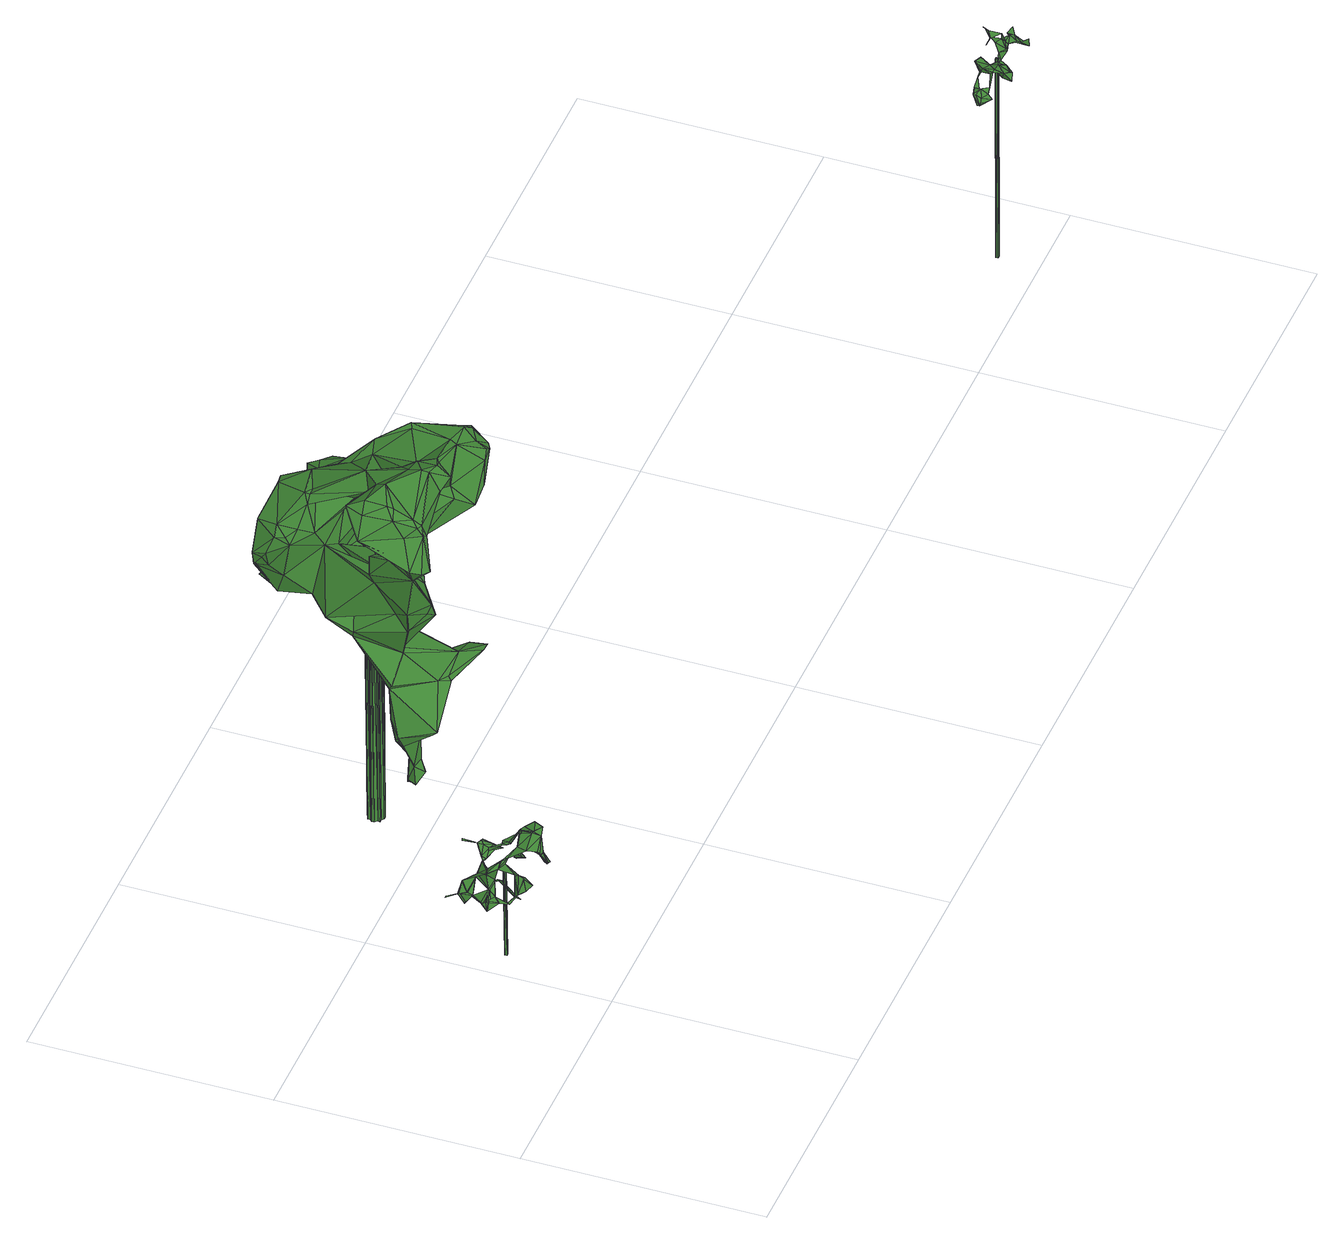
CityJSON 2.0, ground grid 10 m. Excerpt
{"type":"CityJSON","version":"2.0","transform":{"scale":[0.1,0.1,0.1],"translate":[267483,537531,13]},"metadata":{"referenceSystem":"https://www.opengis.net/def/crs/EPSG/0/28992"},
"CityObjects":{
"tree1":{"type":"SolitaryVegetationObject","attributes":{"gtid":488,"crown_width_m":3.17,"crown_median_z":17.31,"crown_r50_m":0.184,"crown_porosity":0.935,"trunk_H_m":4.22,"trunk_DBH_m":0.0975,"trunk_radius_m":0.0488,"trunk_base_height_m":13.09,"original_gtid":"554"},"geometry":[{"type":"MultiSurface","lod":"3","boundaries":[[[0,1,2]],[[0,3,1]],[[4,5,6]],[[7,8,9]],[[7,10,8]],[[11,12,13]],[[14,15,16]],[[17,9,18]],[[19,14,20]],[[21,22,23]],[[23,24,25]],[[23,25,21]],[[26,27,28]],[[29,30,31]],[[32,33,34]],[[35,36,37]],[[38,39,40]],[[19,10,41]],[[42,27,43]],[[42,43,44]],[[8,14,16]],[[13,12,45]],[[31,45,44]],[[14,8,20]],[[46,1,47]],[[48,49,50]],[[11,51,13]],[[52,2,53]],[[52,53,15]],[[54,47,46]],[[55,21,25]],[[56,21,55]],[[50,57,34]],[[58,59,60]],[[16,53,4]],[[61,62,63]],[[64,62,61]],[[5,52,65]],[[66,30,29]],[[33,67,44]],[[12,11,48]],[[20,10,19]],[[68,69,70]],[[71,72,40]],[[51,73,13]],[[62,45,74]],[[50,57,48]],[[75,76,77]],[[16,77,76]],[[67,31,44]],[[35,78,36]],[[8,10,20]],[[67,44,43]],[[26,79,80]],[[81,24,23]],[[33,29,67]],[[82,71,38]],[[83,59,58]],[[84,80,79]],[[53,16,15]],[[85,45,12]],[[86,75,77]],[[8,16,9]],[[85,48,57]],[[40,82,38]],[[72,82,40]],[[70,69,87]],[[67,43,60]],[[31,67,29]],[[28,27,59]],[[66,88,78]],[[7,4,5]],[[89,30,90]],[[89,85,45]],[[66,78,36]],[[37,36,78]],[[39,38,71]],[[10,91,41]],[[19,41,92]],[[52,92,41]],[[53,52,5]],[[1,52,53]],[[46,3,93]],[[50,49,57]],[[61,63,94]],[[66,90,30]],[[59,95,96]],[[81,61,63]],[[55,61,56]],[[61,22,56]],[[55,24,81]],[[86,18,97]],[[16,76,9]],[[22,81,23]],[[43,27,80]],[[53,5,4]],[[91,10,7]],[[41,65,52]],[[24,55,25]],[[44,45,33]],[[58,60,84]],[[43,84,60]],[[35,37,78]],[[51,22,73]],[[80,27,26]],[[53,2,1]],[[31,30,98]],[[30,87,98]],[[87,30,99]],[[68,70,6]],[[98,69,31]],[[84,26,58]],[[46,93,54]],[[47,0,1]],[[30,89,99]],[[39,71,40]],[[6,5,100]],[[98,87,69]],[[99,69,68]],[[99,68,56]],[[3,46,47]],[[21,68,56]],[[15,14,92]],[[88,66,36]],[[4,7,77]],[[81,61,55]],[[100,6,70]],[[87,99,101]],[[66,33,88]],[[67,60,42]],[[90,33,85]],[[70,87,101]],[[70,101,100]],[[100,101,6]],[[99,6,101]],[[99,45,69]],[[102,95,96]],[[66,29,33]],[[42,59,27]],[[44,67,42]],[[91,65,41]],[[31,69,45]],[[19,92,14]],[[15,92,52]],[[99,68,6]],[[33,32,88]],[[18,76,9]],[[11,13,103]],[[11,103,49]],[[12,48,85]],[[84,43,80]],[[16,4,77]],[[86,97,75]],[[58,26,83]],[[56,22,21]],[[85,89,90]],[[83,26,28]],[[93,54,104]],[[84,79,26]],[[89,45,99]],[[88,32,105]],[[78,88,105]],[[3,47,1]],[[105,32,34]],[[49,48,11]],[[54,93,47]],[[73,51,11]],[[3,0,47]],[[93,3,47]],[[64,62,74]],[[32,57,34]],[[2,52,1]],[[85,103,13]],[[73,22,61]],[[90,66,33]],[[34,78,105]],[[88,78,34]],[[36,78,88]],[[18,9,97]],[[106,54,104]],[[106,104,107]],[[11,13,73]],[[49,103,57]],[[85,57,103]],[[85,33,45]],[[86,76,18]],[[77,76,86]],[[9,76,7]],[[77,7,76]],[[71,82,72]],[[73,61,51]],[[51,61,22]],[[81,22,61]],[[28,59,83]],[[59,42,60]],[[7,65,91]],[[7,5,65]],[[33,88,34]],[[85,34,57]],[[45,85,13]],[[97,76,75]],[[97,9,76]],[[108,109,110]],[[110,109,111]],[[109,112,111]],[[111,112,113]],[[111,113,110]],[[113,112,114]],[[113,114,110]],[[112,109,115]],[[112,115,114]],[[114,115,110]],[[115,109,108]],[[115,108,110]]]}]},
"tree2":{"type":"SolitaryVegetationObject","attributes":{"gtid":122,"crown_width_m":8.85,"crown_median_z":26.56,"crown_r50_m":0.439,"crown_porosity":0.893,"trunk_H_m":13.47,"trunk_DBH_m":0.68,"trunk_radius_m":0.34,"trunk_base_height_m":13.09,"original_gtid":"130"},"geometry":[{"type":"Solid","lod":"3","boundaries":[[[[116,117,118]],[[119,116,118]],[[120,121,122]],[[123,124,125]],[[126,127,128]],[[126,128,129]],[[130,131,132]],[[133,122,134]],[[135,136,137]],[[138,139,140]],[[141,142,143]],[[143,142,144]],[[145,146,147]],[[148,149,150]],[[151,152,153]],[[154,151,153]],[[155,134,122]],[[148,156,149]],[[123,125,157]],[[136,158,127]],[[159,160,161]],[[162,160,159]],[[150,163,138]],[[164,165,166]],[[167,168,169]],[[170,171,172]],[[173,174,175]],[[176,177,178]],[[140,139,179]],[[180,181,182]],[[183,184,185]],[[186,187,188]],[[189,190,191]],[[192,190,189]],[[193,194,182]],[[167,195,196]],[[140,197,145]],[[137,136,127]],[[138,140,198]],[[199,200,201]],[[202,129,203]],[[204,205,206]],[[201,200,207]],[[208,209,210]],[[211,212,117]],[[213,212,211]],[[135,214,215]],[[216,217,218]],[[170,219,220]],[[221,222,223]],[[224,225,130]],[[224,130,226]],[[227,129,128]],[[180,228,202]],[[222,221,229]],[[176,215,230]],[[136,135,231]],[[215,231,135]],[[232,230,215]],[[136,231,233]],[[171,234,172]],[[146,235,147]],[[236,237,238]],[[236,157,239]],[[238,157,236]],[[240,241,242]],[[243,224,195]],[[140,179,197]],[[193,197,179]],[[176,230,177]],[[188,244,186]],[[218,245,246]],[[247,248,249]],[[250,251,228]],[[252,219,170]],[[252,170,245]],[[244,253,186]],[[220,206,171]],[[220,171,170]],[[165,254,166]],[[119,255,256]],[[176,178,231]],[[257,239,258]],[[259,260,261]],[[262,263,264]],[[265,266,267]],[[268,210,227]],[[269,223,270]],[[150,138,198]],[[202,126,129]],[[271,183,124]],[[186,272,187]],[[273,274,213]],[[175,174,243]],[[275,205,188]],[[120,209,121]],[[276,133,207]],[[235,198,147]],[[234,277,152]],[[278,279,144]],[[198,148,150]],[[127,202,137]],[[208,155,121]],[[280,147,198]],[[166,201,164]],[[222,146,197]],[[281,282,283]],[[256,284,116]],[[235,148,198]],[[156,148,235]],[[133,164,207]],[[134,164,133]],[[240,242,285]],[[207,164,201]],[[229,200,286]],[[200,199,286]],[[279,170,172]],[[120,122,133]],[[198,140,280]],[[145,147,280]],[[134,155,164]],[[165,155,287]],[[164,155,165]],[[250,228,180]],[[169,159,161]],[[287,155,208]],[[287,208,288]],[[122,121,155]],[[208,121,209]],[[289,150,149]],[[215,176,231]],[[145,280,140]],[[213,274,182]],[[116,284,117]],[[290,174,216]],[[120,291,209]],[[197,146,145]],[[166,190,292]],[[293,294,295]],[[189,296,242]],[[189,242,241]],[[227,291,129]],[[209,291,227]],[[195,297,298]],[[175,178,177]],[[285,299,300]],[[188,205,244]],[[189,191,296]],[[297,296,191]],[[263,301,264]],[[288,297,302]],[[255,119,303]],[[264,277,171]],[[219,141,304]],[[214,305,306]],[[307,181,180]],[[308,199,292]],[[267,293,309]],[[274,273,310]],[[153,152,311]],[[204,311,152]],[[243,225,224]],[[312,142,252]],[[313,278,144]],[[124,314,261]],[[137,202,228]],[[300,315,294]],[[248,316,249]],[[248,317,316]],[[318,283,282]],[[298,196,195]],[[230,232,177]],[[303,157,319]],[[226,320,278]],[[304,141,311]],[[231,178,233]],[[317,193,316]],[[235,321,156]],[[322,310,273]],[[151,323,152]],[[324,229,221]],[[287,288,254]],[[243,178,175]],[[253,272,186]],[[247,261,260]],[[247,260,248]],[[264,171,206]],[[264,206,262]],[[204,152,277]],[[262,325,301]],[[326,163,327]],[[328,329,315]],[[312,330,331]],[[300,331,330]],[[167,161,195]],[[243,195,161]],[[259,213,182]],[[241,240,332]],[[215,214,232]],[[257,333,281]],[[249,271,124]],[[318,293,334]],[[318,334,315]],[[221,335,324]],[[173,216,174]],[[336,282,281]],[[337,204,338]],[[117,212,118]],[[297,195,224]],[[297,224,226]],[[208,339,288]],[[158,340,341]],[[317,342,193]],[[251,137,228]],[[247,124,261]],[[343,332,344]],[[241,332,343]],[[201,292,199]],[[331,144,142]],[[205,325,206]],[[225,170,132]],[[317,260,259]],[[259,182,317]],[[234,152,323]],[[337,338,301]],[[249,124,247]],[[169,168,227]],[[184,271,336]],[[278,345,226]],[[299,226,345]],[[225,174,290]],[[241,344,308]],[[192,241,308]],[[197,193,342]],[[156,321,149]],[[303,119,123]],[[346,314,118]],[[287,254,165]],[[297,299,296]],[[341,347,348]],[[289,163,150]],[[303,218,255]],[[349,129,335]],[[350,351,117]],[[351,322,117]],[[141,143,153]],[[257,281,236]],[[277,338,204]],[[232,175,177]],[[232,173,175]],[[294,240,300]],[[300,330,315]],[[318,315,330]],[[300,299,313]],[[271,184,183]],[[345,313,299]],[[278,313,345]],[[226,299,297]],[[160,243,352]],[[302,297,191]],[[298,353,196]],[[239,257,236]],[[275,325,205]],[[253,325,275]],[[144,279,143]],[[143,279,234]],[[309,282,249]],[[143,151,154]],[[318,282,309]],[[229,324,200]],[[172,234,279]],[[143,154,153]],[[206,325,262]],[[170,225,290]],[[192,292,190]],[[130,320,226]],[[132,320,130]],[[241,192,189]],[[119,118,123]],[[303,319,218]],[[240,294,332]],[[286,321,229]],[[239,157,258]],[[354,295,159]],[[346,212,213]],[[201,166,292]],[[171,277,234]],[[119,256,116]],[[162,159,355]],[[207,324,276]],[[200,324,207]],[[335,276,324]],[[335,129,276]],[[341,340,178]],[[173,351,350]],[[279,132,170]],[[353,298,339]],[[188,187,275]],[[356,357,250]],[[123,157,303]],[[253,275,272]],[[187,272,275]],[[301,263,262]],[[351,173,306]],[[173,232,306]],[[233,178,340]],[[213,259,346]],[[243,174,225]],[[258,125,183]],[[157,125,258]],[[170,246,245]],[[138,163,358]],[[326,358,163]],[[269,221,223]],[[317,248,260]],[[283,237,281]],[[220,304,206]],[[301,325,253]],[[265,182,266]],[[245,237,252]],[[267,309,265]],[[182,342,317]],[[270,223,197]],[[269,335,221]],[[308,292,192]],[[331,313,144]],[[358,326,267]],[[236,281,237]],[[279,320,132]],[[279,278,320]],[[196,353,168]],[[268,168,353]],[[234,323,143]],[[351,305,357]],[[306,305,351]],[[168,268,227]],[[306,232,214]],[[118,314,123]],[[249,336,271]],[[143,323,151]],[[243,341,178]],[[161,352,243]],[[169,227,348]],[[190,166,254]],[[285,296,299]],[[167,169,161]],[[348,354,169]],[[259,314,346]],[[261,314,259]],[[329,328,160]],[[313,331,300]],[[162,329,160]],[[351,310,322]],[[225,132,131]],[[225,131,130]],[[203,270,307]],[[203,307,202]],[[124,123,314]],[[180,202,307]],[[197,342,270]],[[183,125,124]],[[160,328,354]],[[354,328,295]],[[353,339,208]],[[180,182,274]],[[285,242,296]],[[138,358,139]],[[179,139,358]],[[319,157,238]],[[285,300,240]],[[354,159,169]],[[293,326,294]],[[202,127,126]],[[229,321,222]],[[208,210,268]],[[243,347,341]],[[348,347,354]],[[354,347,160]],[[249,316,265]],[[249,265,309]],[[344,332,289]],[[327,289,332]],[[241,343,344]],[[289,327,163]],[[315,162,355]],[[330,312,237]],[[331,142,312]],[[118,212,346]],[[211,273,213]],[[322,211,117]],[[322,273,211]],[[204,206,304]],[[267,326,293]],[[351,357,310]],[[216,218,246]],[[246,290,216]],[[311,141,153]],[[219,304,220]],[[295,294,159]],[[193,182,316]],[[179,194,193]],[[168,167,196]],[[252,237,312]],[[328,315,295]],[[295,315,334]],[[245,238,237]],[[191,254,302]],[[190,254,191]],[[160,352,161]],[[252,141,219]],[[315,329,162]],[[307,270,181]],[[258,185,257]],[[183,185,258]],[[295,334,293]],[[344,359,308]],[[208,268,353]],[[286,199,321]],[[146,321,235]],[[222,321,146]],[[356,250,274]],[[180,274,250]],[[184,336,333]],[[203,129,269]],[[203,269,270]],[[349,269,129]],[[349,335,269]],[[214,135,305]],[[305,135,357]],[[357,135,250]],[[250,135,251]],[[251,135,137]],[[227,210,209]],[[204,304,311]],[[348,360,341]],[[227,360,348]],[[158,341,360]],[[158,360,227]],[[158,128,127]],[[227,128,158]],[[120,133,291]],[[316,182,265]],[[270,342,181]],[[182,181,342]],[[194,266,182]],[[197,223,222]],[[133,276,291]],[[129,291,276]],[[160,347,243]],[[318,309,293]],[[185,184,333]],[[185,333,257]],[[356,310,357]],[[274,310,356]],[[333,336,281]],[[330,237,318]],[[318,237,283]],[[173,350,284]],[[173,284,255]],[[256,255,284]],[[350,117,284]],[[302,254,288]],[[327,332,294]],[[327,294,326]],[[290,246,170]],[[319,238,218]],[[245,218,238]],[[252,142,141]],[[344,289,359]],[[149,359,289]],[[149,321,359]],[[199,359,321]],[[308,359,199]],[[288,339,297]],[[337,301,253]],[[337,253,244]],[[337,244,205]],[[337,205,204]],[[301,338,264]],[[277,264,338]],[[298,297,339]],[[249,282,336]],[[355,159,294]],[[315,355,294]],[[358,267,194]],[[358,194,179]],[[194,267,266]],[[218,217,255]],[[255,217,173]],[[216,173,217]],[[233,340,136]],[[158,136,340]],[[361,362,363]],[[361,363,364]],[[362,365,366]],[[362,366,363]],[[366,365,367]],[[366,367,363]],[[363,367,368]],[[363,368,364]],[[367,365,369]],[[367,369,368]],[[368,369,370]],[[368,370,364]],[[369,365,371]],[[369,371,370]],[[371,365,372]],[[371,372,370]],[[370,372,373]],[[370,373,364]],[[373,372,374]],[[373,374,364]],[[372,365,375]],[[372,375,374]],[[374,375,376]],[[374,376,364]],[[375,365,377]],[[375,377,376]],[[376,377,378]],[[376,378,364]],[[377,365,379]],[[377,379,378]],[[378,379,380]],[[378,380,364]],[[379,365,381]],[[379,381,380]],[[380,381,382]],[[380,382,364]],[[381,365,383]],[[381,383,382]],[[382,383,384]],[[382,384,364]],[[383,365,385]],[[383,385,384]],[[384,385,386]],[[384,386,364]],[[385,365,387]],[[385,387,386]],[[386,387,388]],[[386,388,364]],[[387,365,389]],[[387,389,388]],[[388,389,390]],[[388,390,364]],[[389,365,391]],[[389,391,390]],[[390,391,392]],[[390,392,364]],[[391,365,393]],[[391,393,392]],[[392,393,394]],[[392,394,364]],[[394,393,395]],[[394,395,364]],[[393,365,396]],[[393,396,395]],[[395,396,397]],[[395,397,364]],[[396,365,398]],[[396,398,397]],[[397,398,399]],[[397,399,364]],[[398,365,400]],[[398,400,399]],[[399,400,401]],[[399,401,364]],[[400,365,402]],[[400,402,401]],[[401,402,403]],[[401,403,364]],[[402,365,362]],[[402,362,403]],[[403,362,361]],[[403,361,364]]]]}]},
"tree3":{"type":"SolitaryVegetationObject","attributes":{"gtid":369,"crown_width_m":2.47,"crown_median_z":22.66,"crown_r50_m":0.135,"crown_porosity":0.948,"trunk_H_m":9.59,"trunk_DBH_m":0.131,"trunk_radius_m":0.0657,"trunk_base_height_m":13.07,"original_gtid":"412"},"geometry":[{"type":"MultiSurface","lod":"3","boundaries":[[[404,405,406]],[[407,408,409]],[[410,411,412]],[[407,409,413]],[[407,414,408]],[[415,416,417]],[[406,418,419]],[[415,420,421]],[[420,422,413]],[[423,424,425]],[[426,417,415]],[[419,418,427]],[[421,420,413]],[[411,428,429]],[[430,431,432]],[[408,433,434]],[[414,407,435]],[[404,416,405]],[[436,411,410]],[[437,438,439]],[[440,411,429]],[[418,441,424]],[[407,442,443]],[[418,405,441]],[[444,445,440]],[[429,446,444]],[[427,418,423]],[[441,422,447]],[[435,442,433]],[[445,444,428]],[[420,448,409]],[[439,449,450]],[[439,451,437]],[[452,417,426]],[[433,442,453]],[[433,453,450]],[[453,448,449]],[[453,449,450]],[[423,425,427]],[[407,443,435]],[[427,424,419]],[[409,454,421]],[[408,414,433]],[[440,429,444]],[[435,433,414]],[[435,443,442]],[[447,425,424]],[[409,408,454]],[[440,410,411]],[[429,411,455]],[[436,432,445]],[[436,445,428]],[[456,431,457]],[[415,421,426]],[[438,431,458]],[[451,450,439]],[[451,439,457]],[[417,452,448]],[[440,445,431]],[[457,431,445]],[[428,411,436]],[[438,431,456]],[[454,448,452]],[[449,448,454]],[[455,429,459]],[[419,424,406]],[[447,406,424]],[[448,415,417]],[[454,452,426]],[[420,415,448]],[[423,418,424]],[[454,426,421]],[[429,428,446]],[[453,409,448]],[[454,408,449]],[[460,461,462]],[[431,432,436]],[[453,442,409]],[[407,409,442]],[[404,422,441]],[[413,420,409]],[[441,405,404]],[[462,460,463]],[[462,463,430]],[[440,436,410]],[[431,436,440]],[[457,438,456]],[[439,438,457]],[[425,424,427]],[[432,437,445]],[[450,434,433]],[[406,447,422]],[[406,422,404]],[[458,463,462]],[[464,463,458]],[[437,432,431]],[[406,405,418]],[[451,457,445]],[[447,424,441]],[[449,408,434]],[[449,434,450]],[[458,430,463]],[[458,462,430]],[[409,421,413]],[[451,445,437]],[[437,431,438]],[[444,446,428]],[[446,459,429]],[[465,466,467]],[[465,467,468]],[[467,466,469]],[[467,469,468]],[[466,470,469]],[[469,470,468]],[[470,466,471]],[[470,471,468]],[[471,466,472]],[[471,472,468]],[[468,472,465]],[[472,466,465]]]}]}
},
"vertices":[
[11,41,66],[14,43,61],[14,42,61],[8,44,60],[14,40,53],[15,44,53],[13,47,48],[17,40,52],[24,38,53],[19,35,50],[25,40,54],[6,48,31],[7,50,32],[7,50,33],[24,37,58],[19,39,59],[20,36,57],[19,32,46],[17,32,47],[26,41,58],[25,38,56],[14,43,40],[11,42,33],[14,41,39],[16,38,35],[15,41,39],[25,57,43],[23,61,42],[23,61,46],[10,58,40],[5,53,45],[11,55,42],[7,60,31],[10,59,38],[7,59,31],[1,68,32],[3,63,34],[2,68,32],[27,45,38],[28,49,36],[29,49,40],[23,44,57],[20,60,41],[19,58,40],[18,59,39],[12,52,37],[10,48,59],[9,45,60],[5,52,31],[1,51,30],[5,54,30],[7,44,31],[18,44,59],[18,39,59],[7,47,60],[17,42,36],[15,45,39],[5,55,30],[21,60,45],[20,62,46],[19,60,41],[15,45,28],[17,51,33],[16,45,28],[18,53,32],[21,40,57],[6,63,38],[18,59,40],[13,48,45],[13,52,44],[13,50,46],[28,50,36],[25,49,41],[7,45,31],[17,53,32],[13,31,50],[16,35,51],[16,36,52],[4,64,33],[24,53,43],[23,56,42],[14,40,33],[26,46,39],[22,61,46],[22,58,43],[8,53,35],[15,33,49],[12,50,46],[6,61,33],[8,54,42],[10,58,39],[23,41,55],[20,39,58],[7,45,60],[19,44,24],[17,67,48],[18,63,48],[15,32,49],[11,54,43],[10,50,44],[13,48,48],[12,49,47],[17,67,49],[5,53,31],[6,47,60],[6,62,27],[3,51,60],[0,50,61],[13,48,1],[12,48,1],[14,49,43],[13,49,43],[12,47,1],[13,48,43],[14,48,43],[13,47,1],
[73,168,110],[79,161,118],[88,169,119],[74,168,108],[40,115,184],[37,115,179],[43,107,181],[90,156,113],[108,160,123],[111,149,106],[61,144,165],[58,146,165],[58,144,165],[65,124,177],[60,110,114],[66,129,113],[57,126,103],[52,111,184],[44,105,180],[52,163,152],[49,154,154],[64,159,162],[111,104,154],[113,107,154],[116,107,158],[76,107,80],[78,112,94],[78,91,87],[65,109,94],[111,101,170],[108,100,172],[112,98,169],[106,89,166],[101,89,164],[100,89,153],[81,82,88],[72,92,77],[87,90,85],[85,82,88],[41,104,176],[103,89,168],[101,145,101],[55,144,162],[67,109,140],[68,136,135],[54,115,140],[57,115,129],[96,109,144],[47,98,174],[46,96,171],[48,95,171],[51,116,146],[51,115,149],[68,111,155],[59,127,99],[56,111,80],[53,109,84],[55,156,116],[58,143,116],[51,152,128],[45,157,142],[48,157,134],[47,148,147],[113,112,155],[79,144,155],[95,131,158],[101,144,143],[116,156,102],[117,148,104],[111,143,96],[63,99,37],[59,101,34],[60,105,33],[48,96,151],[51,94,164],[44,90,153],[65,100,165],[104,132,158],[98,128,153],[50,117,139],[50,117,148],[101,119,174],[110,91,165],[77,94,173],[76,99,178],[70,100,179],[71,148,166],[81,136,165],[67,105,59],[64,104,47],[63,113,59],[69,103,180],[32,115,170],[38,122,181],[38,120,174],[83,152,115],[92,158,123],[90,145,134],[47,163,140],[46,163,140],[62,145,114],[66,155,110],[74,141,104],[69,112,82],[61,111,80],[83,110,171],[98,102,173],[99,118,173],[53,116,133],[51,135,112],[54,103,120],[60,121,171],[69,160,161],[81,101,177],[46,159,139],[46,154,150],[48,163,133],[47,150,150],[69,96,78],[105,94,169],[101,130,94],[86,122,101],[89,130,105],[104,147,90],[68,107,135],[68,107,150],[60,107,143],[61,139,139],[64,101,42],[71,135,102],[72,138,103],[116,159,133],[115,156,136],[111,144,123],[71,154,151],[68,158,157],[76,119,93],[59,102,42],[47,94,167],[65,159,108],[70,169,109],[115,133,88],[107,148,92],[105,158,137],[109,159,138],[109,164,135],[55,108,56],[53,106,57],[52,106,60],[102,145,138],[93,130,149],[92,122,140],[53,109,165],[86,129,167],[94,131,168],[118,150,107],[58,101,34],[72,136,127],[87,142,137],[60,105,34],[69,108,179],[57,92,63],[58,104,109],[63,108,93],[113,99,169],[103,130,98],[100,133,118],[95,123,109],[70,166,111],[65,106,131],[80,100,176],[42,100,168],[37,96,156],[93,90,148],[62,140,113],[55,116,180],[71,96,170],[91,121,139],[82,108,132],[88,120,140],[50,99,142],[49,99,142],[47,108,151],[62,96,121],[73,103,121],[55,105,54],[40,92,154],[78,153,107],[69,107,73],[49,161,140],[48,162,133],[81,141,163],[82,104,159],[100,135,123],[64,145,137],[77,103,76],[80,114,97],[66,96,113],[101,161,125],[76,120,117],[107,146,141],[107,147,144],[92,124,114],[79,147,110],[57,104,109],[97,99,172],[66,150,114],[72,93,79],[78,108,176],[59,104,47],[94,112,135],[88,109,135],[72,136,128],[66,134,125],[75,118,112],[67,113,105],[84,108,134],[111,139,99],[86,134,131],[75,113,174],[109,140,103],[58,99,59],[57,94,61],[42,103,157],[50,146,153],[55,141,149],[103,132,158],[88,106,152],[89,97,152],[62,98,116],[94,159,125],[71,135,150],[72,131,156],[76,119,165],[68,161,112],[56,156,125],[54,116,133],[48,108,152],[82,126,148],[68,108,135],[68,139,143],[63,149,139],[98,112,146],[90,99,157],[62,143,164],[78,125,136],[76,123,1],[78,126,135],[75,125,136],[72,122,1],[75,124,1],[75,125,1],[77,127,135],[74,125,1],[76,128,135],[73,126,1],[72,126,1],[75,128,136],[74,128,136],[71,125,1],[73,128,136],[70,125,1],[72,127,136],[70,124,1],[72,126,136],[69,123,1],[71,125,136],[69,122,1],[71,124,136],[70,121,1],[72,123,136],[70,120,1],[72,122,136],[71,120,1],[73,122,136],[72,119,1],[74,121,136],[73,119,1],[75,121,136],[76,121,136],[74,120,1],[76,122,136],[75,120,1],[77,122,136],[75,121,1],[78,123,136],[76,122,1],[78,124,136],
[457,21,91],[457,23,91],[456,20,92],[462,13,97],[465,16,98],[463,17,97],[485,20,97],[485,17,97],[488,19,98],[461,17,97],[466,12,95],[462,22,95],[461,23,93],[463,23,94],[453,22,91],[453,21,91],[461,18,96],[461,21,98],[458,17,92],[452,20,87],[454,19,89],[455,15,89],[463,25,99],[452,19,87],[482,15,97],[484,14,95],[476,19,104],[479,20,99],[478,18,99],[468,14,96],[468,16,96],[466,11,95],[482,18,99],[476,17,97],[477,22,98],[473,19,97],[482,17,97],[457,21,90],[464,14,93],[463,10,93],[481,15,97],[478,17,98],[482,10,96],[456,17,90],[467,20,95],[469,18,96],[470,17,96],[474,16,98],[467,24,98],[468,17,96],[466,20,96],[486,14,94],[478,22,98],[477,17,97],[475,23,102],[487,12,95],[472,24,108],[475,26,106],[475,24,105],[472,22,104],[470,23,102],[470,18,97],[468,18,1],[470,19,97],[469,18,97],[469,19,97],[467,18,1],[467,17,1],[468,17,1]
]}
